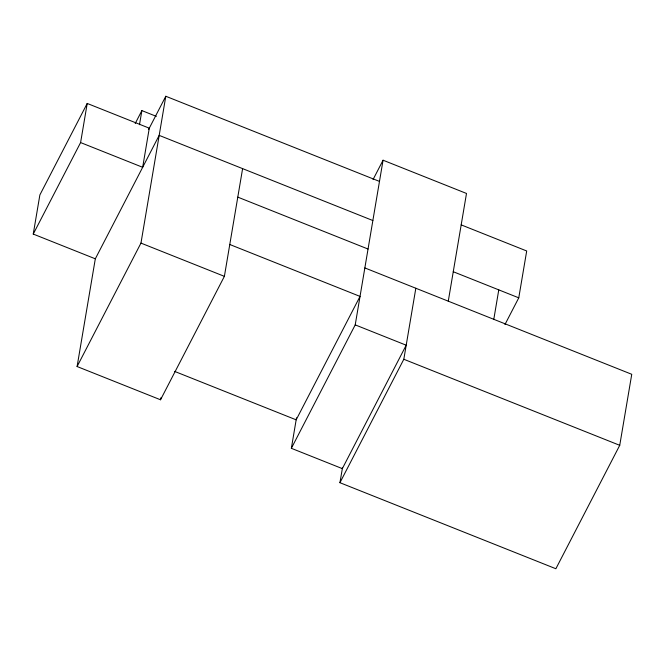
<?xml version="1.0" encoding="UTF-8"?>
<svg xmlns="http://www.w3.org/2000/svg" width="665" height="665" viewBox="0 0 665 665"><rect width="100%" height="100%" fill="white"/><g stroke="black" fill="none" stroke-linecap="round" stroke-linejoin="round"><path stroke-width="1" d="M242.609 168.627L224.388 276.349L160.523 399.781L77.098 366.531L95.319 258.81L33.25 234.072L39.867 194.953L87.215 103.441L149.284 128.179L142.667 167.297L80.598 142.568L87.215 103.441M139.492 124.712L141.878 110.598L156.358 116.367M77.098 366.531L140.963 243.099L165.801 96.259L379.482 181.412M160.523 399.781L160.872 397.745M448.276 301.17L466.498 193.457L383.065 160.207L355.218 324.877L406.199 345.202L342.334 468.626L291.353 448.31L296.507 417.803M364.852 267.928L631.75 374.295L619.738 445.317L555.874 568.741L339.948 482.699L342.525 467.478M339.948 482.699L403.821 359.266L415.833 288.244M493.796 319.316L498.775 289.865M504.951 324.545L518.767 297.837L526.697 250.979L461.178 224.87M33.25 234.072L80.598 142.568M135.211 123.499L141.878 110.598M148.644 129.417L165.801 96.259M95.319 258.81L159.184 135.377L372.865 220.539M373.057 179.55L383.065 160.207M291.353 448.31L355.218 324.877M453.256 271.727L518.767 297.837M237.787 197.123L368.044 249.034M229.782 244.496L360.031 296.407L296.166 419.831L174.596 371.386M140.963 243.099L224.388 276.349M403.821 359.266L619.738 445.317"/></g></svg>
